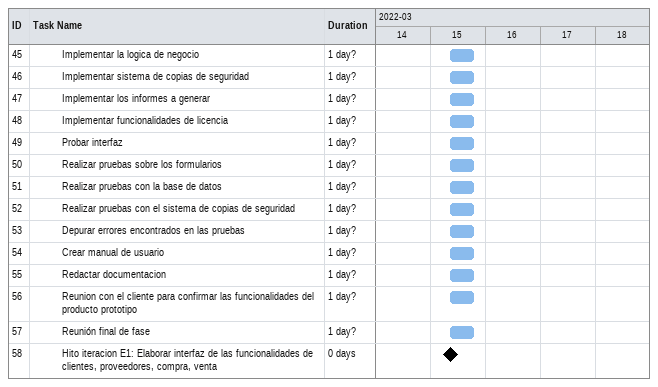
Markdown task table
| ID | Level | Task | Duration | Start | Finish |
|---|---|---|---|---|---|
| 45 | 3 | Implementar la logica de negocio | 1d? | 2022-03-15 | 2022-03-15 |
| 46 | 3 | Implementar sistema de copias de seguridad | 1d? | 2022-03-15 | 2022-03-15 |
| 47 | 3 | Implementar los informes a generar | 1d? | 2022-03-15 | 2022-03-15 |
| 48 | 3 | Implementar funcionalidades de licencia | 1d? | 2022-03-15 | 2022-03-15 |
| 49 | 3 | Probar interfaz | 1d? | 2022-03-15 | 2022-03-15 |
| 50 | 3 | Realizar pruebas sobre los formularios | 1d? | 2022-03-15 | 2022-03-15 |
| 51 | 3 | Realizar pruebas con la base de datos | 1d? | 2022-03-15 | 2022-03-15 |
| 52 | 3 | Realizar pruebas con el sistema de copias de seguridad | 1d? | 2022-03-15 | 2022-03-15 |
| 53 | 3 | Depurar errores encontrados en las pruebas | 1d? | 2022-03-15 | 2022-03-15 |
| 54 | 3 | Crear manual de usuario | 1d? | 2022-03-15 | 2022-03-15 |
| 55 | 3 | Redactar documentacion | 1d? | 2022-03-15 | 2022-03-15 |
| 56 | 3 | Reunion con el cliente para confirmar las funcionalidades del producto prototipo | 1d? | 2022-03-15 | 2022-03-15 |
| 57 | 3 | Reunión final de fase | 1d? | 2022-03-15 | 2022-03-15 |
| 58 | 3 | Hito iteracion E1: Elaborar interfaz de las funcionalidades de clientes, proveedores, compra, venta | 0d | 2022-03-15 | 2022-03-15 |
